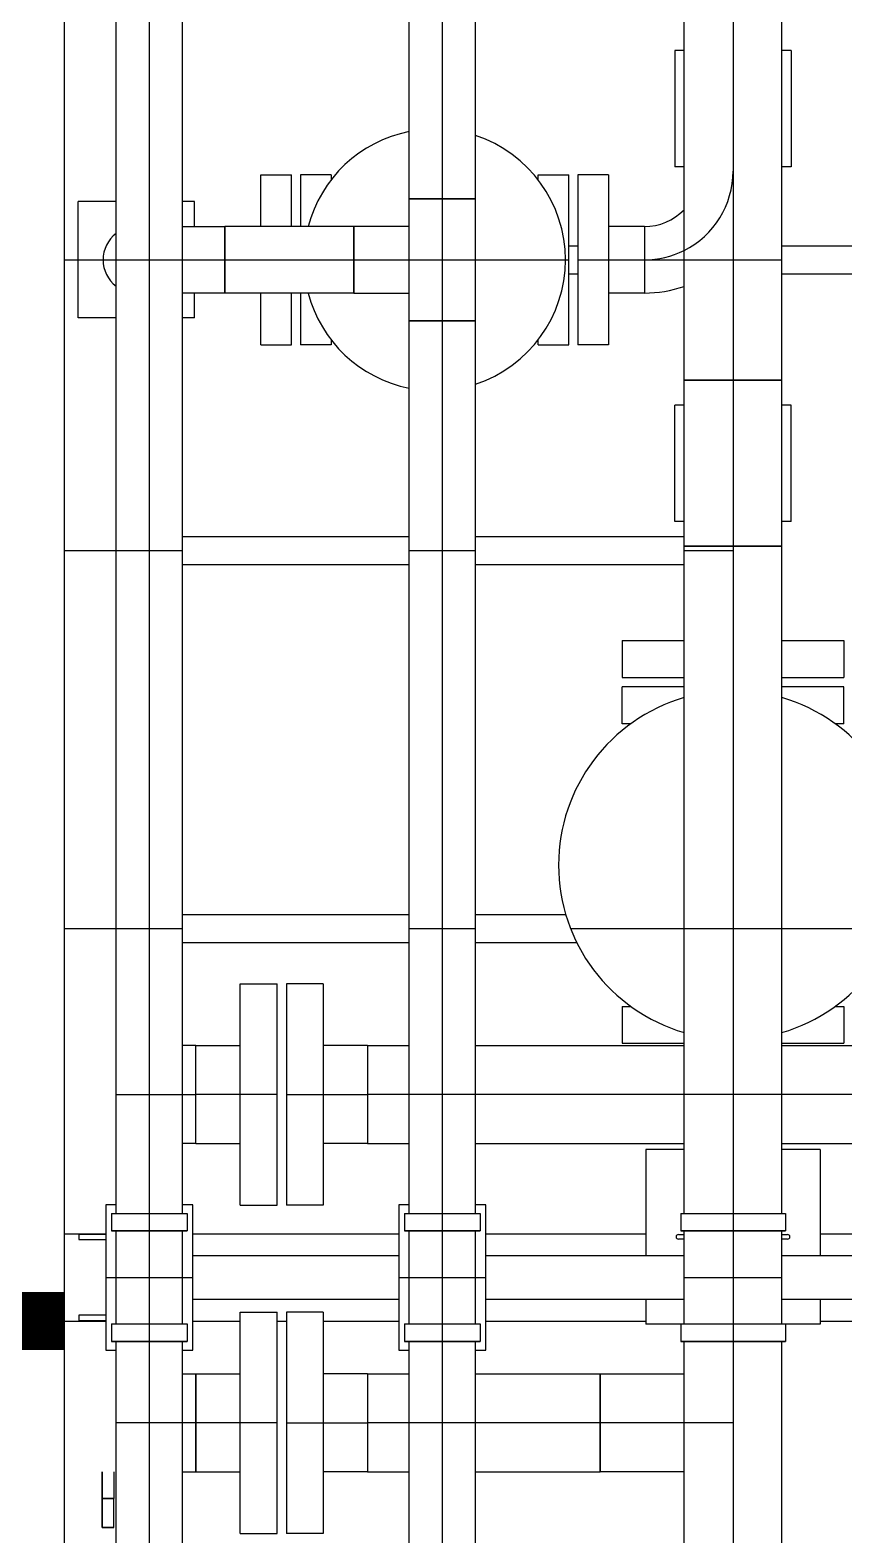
# Model space of a CAD drawing. Header units: inches. Extents: x 517790 to 538444, y 301815 to 302461.
# Drawn here: x 517877.428 to 517878.875, y 302328.927 to 302331.601 of the extents above; entities that cross this region are included whole.
import ezdxf

# ---------------------------------------------------------------- set-up
doc = ezdxf.new("R2010")
doc.units = ezdxf.units.IN
doc.header["$MEASUREMENT"] = 0
doc.layers.add('电气-接地设计-接地线', color=3, linetype='接地线')
doc.layers.add('硅胶总平面底图 工艺装置区', color=253, linetype='Continuous')
doc.styles.add('EESLTYPE', font='TXT.shx')
doc.linetypes.add('接地线', pattern='A,500,["/",EESLTYPE,S=200,R=0,X=0,Y=-100],-200,60,-200', length=960)

msp = doc.modelspace()

# ---------------------------------------------------------------- linework, layer by layer
at = {"layer": '电气-接地设计-接地线', "color": 1, "linetype": '接地线', "ltscale": 0.005, "const_width": 0.1033}
msp.add_lwpolyline([(517875.4226, 302329.3067), (517877.4893, 302329.3067)], dxfattribs=at)
at = {"layer": '硅胶总平面底图 工艺装置区', "color": 253, "linetype": 'Continuous', "lineweight": -3}
for p, q in [((517878.1019, 302331.3007), (517878.1019, 302332.3188)), ((517878.1609, 302332.3188), (517878.1609, 302331.3007)), ((517878.22, 302331.3007), (517878.22, 302332.3188)), ((517878.5906, 302330.9784), (517878.5906, 302332.3188)), ((517878.6776, 302332.3188), (517878.6776, 302330.9784)), ((517878.7645, 302330.9784), (517878.7645, 302332.3188)), ((517877.4893, 302329.7961), (517877.4893, 302332.0723)), ((517877.581, 302329.4979), (517877.581, 302331.7067)), ((517877.6401, 302331.7067), (517877.6401, 302329.4979)), ((517877.6991, 302329.4979), (517877.6991, 302331.7067)), ((517878.5906, 302331.5645), (517878.5743, 302331.5645)), ((517878.5743, 302331.5645), (517878.5743, 302331.3578)), ((517878.7809, 302331.5645), (517878.7645, 302331.5645)), ((517878.7809, 302331.5645), (517878.7809, 302331.3578)), ((517878.5906, 302331.3578), (517878.5743, 302331.3578)), ((517878.7809, 302331.3578), (517878.7645, 302331.3578)), ((517877.8384, 302331.2516), (517877.8384, 302331.3434)), ((517877.8384, 302331.3434), (517877.8926, 302331.3434)), ((517877.8926, 302331.2516), (517877.8926, 302331.3434)), ((517877.9091, 302331.3434), (517877.9091, 302331.2516)), ((517877.9632, 302331.3434), (517877.9091, 302331.3434)), ((517877.9632, 302331.3434), (517877.9632, 302331.3346)), ((517878.3313, 302331.3346), (517878.3313, 302331.3434)), ((517878.3313, 302331.3434), (517878.3855, 302331.3434)), ((517878.3855, 302331.1925), (517878.3855, 302331.3434)), ((517878.402, 302331.3434), (517878.402, 302331.1925)), ((517878.4561, 302331.3434), (517878.402, 302331.3434)), ((517878.4561, 302331.3434), (517878.4561, 302331.1925)), ((517878.22, 302331.3007), (517878.1019, 302331.3007)), ((517878.1019, 302331.0844), (517878.1019, 302331.3007)), ((517878.1019, 302331.3007), (517878.22, 302331.3007)), ((517878.1609, 302331.3007), (517878.1609, 302331.3007)), ((517878.1609, 302331.3007), (517878.1609, 302331.0844)), ((517878.22, 302331.0844), (517878.22, 302331.3007)), ((517877.581, 302331.2959), (517877.5137, 302331.2959)), ((517877.5137, 302331.0892), (517877.5137, 302331.2959)), ((517877.7203, 302331.2959), (517877.6991, 302331.2959)), ((517877.7203, 302331.2516), (517877.7203, 302331.2959)), ((517877.6991, 302331.2516), (517877.7745, 302331.2516)), ((517877.7745, 302331.1335), (517877.7745, 302331.2516)), ((517878.0034, 302331.2516), (517877.7745, 302331.2516)), ((517877.7745, 302331.2516), (517877.7745, 302331.1335)), ((517878.0034, 302331.1335), (517878.0034, 302331.2516)), ((517878.0034, 302331.2516), (517878.0034, 302331.1925)), ((517878.1019, 302331.2516), (517878.0034, 302331.2516)), ((517878.5201, 302331.2516), (517878.4561, 302331.2516)), ((517878.5201, 302331.2516), (517878.5201, 302331.1925)), ((517878.5201, 302331.2516), (517878.5201, 302331.1335)), ((517878.3855, 302331.2173), (517878.402, 302331.2173)), ((517878.7645, 302331.2173), (517878.9187, 302331.2173)), ((517877.4893, 302331.1925), (517877.617, 302331.1925)), ((517877.617, 302331.1925), (517877.6991, 302331.1925)), ((517877.6991, 302331.1925), (517877.7745, 302331.1925)), ((517877.7745, 302331.1925), (517877.7744, 302331.1925)), ((517877.7745, 302331.1925), (517878.0034, 302331.1925)), ((517877.7745, 302331.1925), (517877.7745, 302331.1925)), ((517878.0035, 302331.1925), (517878.0034, 302331.1925)), ((517878.0034, 302331.1925), (517878.1019, 302331.1925)), ((517878.0034, 302331.1925), (517878.0034, 302331.1335)), ((517878.0035, 302331.1925), (517878.0035, 302331.1925)), ((517878.1019, 302331.1925), (517878.1609, 302331.1925)), ((517878.1609, 302331.1925), (517878.3855, 302331.1925)), ((517878.3855, 302331.0416), (517878.3855, 302331.1925)), ((517878.402, 302331.1925), (517878.5201, 302331.1925)), ((517878.402, 302331.1925), (517878.402, 302331.0416)), ((517878.4561, 302331.1925), (517878.4561, 302331.0416)), ((517878.5201, 302331.1925), (517878.5201, 302331.1335)), ((517878.5201, 302331.1925), (517878.5201, 302331.1925)), ((517878.5201, 302331.1925), (517878.5201, 302331.1925)), ((517878.5201, 302331.1925), (517878.6776, 302331.1925)), ((517878.6776, 302331.1925), (517878.7645, 302331.1925)), ((517878.3855, 302331.1677), (517878.402, 302331.1677)), ((517878.7645, 302331.1677), (517878.9122, 302331.1677)), ((517877.7745, 302331.1335), (517877.6991, 302331.1335)), ((517877.7203, 302331.0892), (517877.7203, 302331.1335)), ((517878.0034, 302331.1335), (517877.7745, 302331.1335)), ((517877.8384, 302331.0416), (517877.8384, 302331.1335)), ((517877.8926, 302331.0416), (517877.8926, 302331.1335)), ((517877.9091, 302331.1335), (517877.9091, 302331.0416)), ((517878.0034, 302331.1335), (517878.1019, 302331.1335)), ((517878.5201, 302331.1335), (517878.4561, 302331.1335)), ((517877.581, 302331.0892), (517877.5137, 302331.0892)), ((517877.7203, 302331.0892), (517877.6991, 302331.0892)), ((517878.22, 302331.0844), (517878.1019, 302331.0844)), ((517878.1019, 302331.0844), (517878.22, 302331.0844)), ((517878.1019, 302329.4979), (517878.1019, 302331.0844)), ((517878.1609, 302331.0844), (517878.1609, 302331.0844)), ((517878.1609, 302331.0844), (517878.1609, 302331.0844)), ((517878.1609, 302331.0844), (517878.1609, 302329.4979)), ((517878.22, 302329.4979), (517878.22, 302331.0844)), ((517877.8384, 302331.0416), (517877.8926, 302331.0416)), ((517877.9632, 302331.0416), (517877.9091, 302331.0416)), ((517877.9632, 302331.0505), (517877.9632, 302331.0416)), ((517878.3313, 302331.0416), (517878.3313, 302331.0505)), ((517878.3313, 302331.0416), (517878.3855, 302331.0416)), ((517878.4561, 302331.0416), (517878.402, 302331.0416)), ((517878.5906, 302330.9784), (517878.7645, 302330.9784)), ((517878.7645, 302330.9784), (517878.5906, 302330.9784)), ((517878.5906, 302330.6834), (517878.5906, 302330.9784)), ((517878.6388, 302330.9784), (517878.6388, 302330.9784)), ((517878.6776, 302330.9784), (517878.6776, 302330.9784)), ((517878.6776, 302330.9784), (517878.6776, 302330.6834)), ((517878.7163, 302330.9784), (517878.7163, 302330.9784)), ((517878.7645, 302330.6834), (517878.7645, 302330.9784)), ((517878.5743, 302330.7275), (517878.5743, 302330.9342)), ((517878.5906, 302330.9342), (517878.5743, 302330.9342)), ((517878.7809, 302330.9342), (517878.7645, 302330.9342)), ((517878.7809, 302330.7275), (517878.7809, 302330.9342)), ((517878.5906, 302330.7275), (517878.5743, 302330.7275)), ((517878.7809, 302330.7275), (517878.7645, 302330.7275)), ((517877.6991, 302330.7007), (517878.1019, 302330.7007)), ((517878.22, 302330.7007), (517878.5906, 302330.7007)), ((517878.7645, 302330.6834), (517878.5906, 302330.6834)), ((517878.5906, 302330.6834), (517878.7645, 302330.6834)), ((517878.5906, 302329.4979), (517878.5906, 302330.6834)), ((517878.6776, 302330.6834), (517878.6776, 302330.6834)), ((517878.6776, 302330.6834), (517878.6776, 302330.6834)), ((517878.6776, 302330.6834), (517878.6776, 302329.4979)), ((517878.7645, 302329.4979), (517878.7645, 302330.6834)), ((517877.4893, 302330.6759), (517877.6991, 302330.6759)), ((517878.1019, 302330.6759), (517878.22, 302330.6759)), ((517878.5906, 302330.6759), (517878.6776, 302330.6759)), ((517877.6991, 302330.6511), (517878.1019, 302330.6511)), ((517878.22, 302330.6511), (517878.5906, 302330.6511)), ((517878.4807, 302330.5159), (517878.5906, 302330.5159)), ((517878.4807, 302330.5159), (517878.4807, 302330.4503)), ((517878.7645, 302330.5159), (517878.8744, 302330.5159)), ((517878.8744, 302330.5159), (517878.8744, 302330.4503)), ((517878.4807, 302330.4503), (517878.5906, 302330.4503)), ((517878.7645, 302330.4503), (517878.8744, 302330.4503)), ((517878.5906, 302330.4338), (517878.4807, 302330.4338)), ((517878.4807, 302330.3682), (517878.4807, 302330.4338)), ((517878.8744, 302330.4338), (517878.7645, 302330.4338)), ((517878.8744, 302330.3682), (517878.8744, 302330.4338)), ((517878.4958, 302330.3682), (517878.4807, 302330.3682)), ((517878.8744, 302330.3682), (517878.8594, 302330.3682)), ((517877.6991, 302330.029), (517878.1019, 302330.029)), ((517878.22, 302330.029), (517878.3804, 302330.029)), ((517877.4893, 302330.0042), (517877.6991, 302330.0042)), ((517878.1019, 302330.0042), (517878.22, 302330.0042)), ((517878.3889, 302330.0042), (517878.6776, 302330.0042)), ((517878.6776, 302330.0042), (517878.9663, 302330.0042)), ((517877.6991, 302329.9794), (517878.1019, 302329.9794)), ((517878.22, 302329.9794), (517878.3998, 302329.9794)), ((517877.8015, 302329.7092), (517877.8015, 302329.906)), ((517877.8015, 302329.906), (517877.8672, 302329.906)), ((517877.8672, 302329.7092), (517877.8672, 302329.906)), ((517877.8837, 302329.906), (517877.8837, 302329.7092)), ((517877.9493, 302329.906), (517877.8837, 302329.906)), ((517877.9493, 302329.906), (517877.9493, 302329.7092)), ((517878.4807, 302329.8659), (517878.4958, 302329.8659)), ((517878.4807, 302329.8659), (517878.4807, 302329.8003)), ((517878.8594, 302329.8659), (517878.8744, 302329.8659)), ((517878.8744, 302329.8659), (517878.8744, 302329.8003)), ((517878.4807, 302329.8003), (517878.5906, 302329.8003)), ((517878.7645, 302329.8003), (517878.8744, 302329.8003)), ((517877.4893, 302329.6223), (517877.4893, 302329.7961)), ((517877.7228, 302329.7961), (517877.6991, 302329.7961)), ((517877.7228, 302329.7092), (517877.7228, 302329.7961)), ((517877.7228, 302329.7961), (517877.8015, 302329.7961)), ((517877.7228, 302329.6223), (517877.7228, 302329.7961)), ((517878.028, 302329.7961), (517877.9493, 302329.7961)), ((517878.028, 302329.7961), (517878.028, 302329.7092)), ((517878.028, 302329.7961), (517878.028, 302329.6223)), ((517878.028, 302329.7961), (517878.1019, 302329.7961)), ((517878.22, 302329.7961), (517878.5906, 302329.7961)), ((517878.7645, 302329.7961), (517878.958, 302329.7961)), ((517877.581, 302329.7092), (517877.6991, 302329.7092)), ((517877.6991, 302329.7092), (517877.7228, 302329.7092)), ((517877.8672, 302329.7092), (517877.7228, 302329.7092)), ((517877.7228, 302329.6223), (517877.7228, 302329.7092)), ((517877.8015, 302329.5124), (517877.8015, 302329.7092)), ((517877.8672, 302329.5124), (517877.8672, 302329.7092)), ((517877.8837, 302329.7092), (517878.028, 302329.7092)), ((517877.8837, 302329.7092), (517877.8837, 302329.5124)), ((517877.9493, 302329.7092), (517877.9493, 302329.5124)), ((517878.028, 302329.7092), (517878.028, 302329.6223)), ((517878.1019, 302329.7092), (517878.028, 302329.7092)), ((517878.22, 302329.7092), (517878.1019, 302329.7092)), ((517878.5906, 302329.7092), (517878.22, 302329.7092)), ((517878.7645, 302329.7092), (517878.5906, 302329.7092)), ((517878.958, 302329.7092), (517878.7645, 302329.7092)), ((517877.4893, 302329.2128), (517877.4893, 302329.6223)), ((517877.7228, 302329.6223), (517877.6991, 302329.6223)), ((517877.7228, 302329.6223), (517877.8015, 302329.6223)), ((517878.028, 302329.6223), (517877.9493, 302329.6223)), ((517878.028, 302329.6223), (517878.1019, 302329.6223)), ((517878.22, 302329.6223), (517878.5906, 302329.6223)), ((517878.7645, 302329.6223), (517878.958, 302329.6223)), ((517878.5226, 302329.6114), (517878.5226, 302329.423)), ((517878.5906, 302329.6114), (517878.5226, 302329.6114)), ((517878.8326, 302329.6114), (517878.7645, 302329.6114)), ((517878.8326, 302329.6114), (517878.8326, 302329.423)), ((517877.581, 302329.5134), (517877.5626, 302329.5134)), ((517877.581, 302329.5134), (517877.5626, 302329.5134)), ((517877.5626, 302329.5134), (517877.5626, 302329.2551)), ((517877.5626, 302329.5134), (517877.5626, 302329.2551)), ((517877.7176, 302329.5134), (517877.6991, 302329.5134)), ((517877.7176, 302329.5134), (517877.6991, 302329.5134)), ((517877.7176, 302329.2551), (517877.7176, 302329.5134)), ((517877.7176, 302329.2551), (517877.7176, 302329.5134)), ((517877.8015, 302329.5124), (517877.8672, 302329.5124)), ((517877.9493, 302329.5124), (517877.8837, 302329.5124)), ((517878.0834, 302329.5134), (517878.0834, 302329.2551)), ((517878.0834, 302329.5134), (517878.0834, 302329.2551)), ((517878.1019, 302329.5134), (517878.0834, 302329.5134)), ((517878.1019, 302329.5134), (517878.0834, 302329.5134)), ((517878.2384, 302329.5134), (517878.22, 302329.5134)), ((517878.2384, 302329.5134), (517878.22, 302329.5134)), ((517878.2384, 302329.2551), (517878.2384, 302329.5134)), ((517878.2384, 302329.2551), (517878.2384, 302329.5134)), ((517877.5729, 302329.4979), (517877.6401, 302329.4979)), ((517877.5729, 302329.4979), (517877.6401, 302329.4979)), ((517877.5729, 302329.4979), (517877.5729, 302329.4669)), ((517877.6401, 302329.4979), (517877.6401, 302329.4669)), ((517877.6401, 302329.4979), (517877.7073, 302329.4979)), ((517877.6401, 302329.4979), (517877.7073, 302329.4979)), ((517877.7073, 302329.4979), (517877.7073, 302329.4669)), ((517878.0938, 302329.4979), (517878.1609, 302329.4979)), ((517878.0938, 302329.4979), (517878.1609, 302329.4979)), ((517878.0938, 302329.4979), (517878.0938, 302329.4669)), ((517878.1609, 302329.4979), (517878.1609, 302329.4669)), ((517878.1609, 302329.4979), (517878.2281, 302329.4979)), ((517878.1609, 302329.4979), (517878.2281, 302329.4979)), ((517878.2281, 302329.4979), (517878.2281, 302329.4669)), ((517878.5846, 302329.4979), (517878.6776, 302329.4979)), ((517878.5846, 302329.4979), (517878.6776, 302329.4979)), ((517878.5846, 302329.4979), (517878.5846, 302329.4669)), ((517878.6776, 302329.4979), (517878.7706, 302329.4979)), ((517878.6776, 302329.4979), (517878.7706, 302329.4979)), ((517878.6776, 302329.4979), (517878.6776, 302329.4669)), ((517878.7706, 302329.4979), (517878.7706, 302329.4669)), ((517877.4893, 302329.3067), (517877.4893, 302329.4617)), ((517877.4893, 302329.4617), (517877.5626, 302329.4617)), ((517877.5151, 302329.4607), (517877.5151, 302329.4514)), ((517877.5626, 302329.4607), (517877.5151, 302329.4607)), ((517877.6401, 302329.4669), (517877.5729, 302329.4669)), ((517877.5729, 302329.4669), (517877.6401, 302329.4669)), ((517877.581, 302329.3016), (517877.581, 302329.4669)), ((517877.6401, 302329.4669), (517877.6401, 302329.3016)), ((517877.7073, 302329.4669), (517877.6401, 302329.4669)), ((517877.6401, 302329.4669), (517877.7073, 302329.4669)), ((517877.6991, 302329.3016), (517877.6991, 302329.4669)), ((517877.7176, 302329.4617), (517878.0834, 302329.4617)), ((517878.1609, 302329.4669), (517878.0938, 302329.4669)), ((517878.0938, 302329.4669), (517878.1609, 302329.4669)), ((517878.1019, 302329.3016), (517878.1019, 302329.4669)), ((517878.1609, 302329.4669), (517878.1609, 302329.3016)), ((517878.2281, 302329.4669), (517878.1609, 302329.4669)), ((517878.1609, 302329.4669), (517878.2281, 302329.4669)), ((517878.22, 302329.3016), (517878.22, 302329.4669)), ((517878.2384, 302329.4617), (517878.5226, 302329.4617)), ((517878.5805, 302329.4606), (517878.5906, 302329.4606)), ((517878.5906, 302329.4523), (517878.5805, 302329.4523)), ((517878.6776, 302329.4669), (517878.5846, 302329.4669)), ((517878.5846, 302329.4669), (517878.6776, 302329.4669)), ((517878.5906, 302329.3016), (517878.5906, 302329.4669)), ((517878.7706, 302329.4669), (517878.6776, 302329.4669)), ((517878.6776, 302329.4669), (517878.7706, 302329.4669)), ((517878.6776, 302329.4669), (517878.6776, 302329.3016)), ((517878.7645, 302329.3016), (517878.7645, 302329.4669)), ((517878.7645, 302329.4606), (517878.7747, 302329.4606)), ((517878.7747, 302329.4523), (517878.7645, 302329.4523)), ((517878.8326, 302329.4617), (517878.9187, 302329.4617)), ((517877.5151, 302329.4514), (517877.5626, 302329.4514)), ((517877.7176, 302329.423), (517878.0834, 302329.423)), ((517878.2384, 302329.423), (517878.5906, 302329.423)), ((517878.7645, 302329.423), (517879.1073, 302329.423)), ((517877.5626, 302329.3842), (517877.581, 302329.3842)), ((517877.581, 302329.3842), (517877.6991, 302329.3842)), ((517877.6991, 302329.3842), (517877.7176, 302329.3842)), ((517878.0834, 302329.3842), (517878.1019, 302329.3842)), ((517878.1019, 302329.3842), (517878.22, 302329.3842)), ((517878.22, 302329.3842), (517878.2384, 302329.3842)), ((517878.5906, 302329.3842), (517878.7645, 302329.3842)), ((517877.7176, 302329.3455), (517878.0834, 302329.3455)), ((517878.2384, 302329.3455), (517878.5906, 302329.3455)), ((517878.5226, 302329.3455), (517878.5226, 302329.3014)), ((517878.7645, 302329.3455), (517879.1073, 302329.3455)), ((517878.8326, 302329.3455), (517878.8326, 302329.3014)), ((517877.8015, 302329.1259), (517877.8015, 302329.3227)), ((517877.8015, 302329.3227), (517877.8672, 302329.3227)), ((517877.8672, 302329.1259), (517877.8672, 302329.3227)), ((517877.8837, 302329.3227), (517877.8837, 302329.1259)), ((517877.9493, 302329.3227), (517877.8837, 302329.3227)), ((517877.9493, 302329.3227), (517877.9493, 302329.1259)), ((517877.4893, 302329.3067), (517877.5626, 302329.3067)), ((517877.5626, 302329.3171), (517877.5151, 302329.3171)), ((517877.5151, 302329.3171), (517877.5151, 302329.3078)), ((517877.5151, 302329.3078), (517877.5626, 302329.3078)), ((517877.5729, 302329.3016), (517877.6401, 302329.3016)), ((517877.5729, 302329.3016), (517877.6401, 302329.3016)), ((517877.5729, 302329.3016), (517877.5729, 302329.2706)), ((517877.6401, 302329.3016), (517877.6401, 302329.2706)), ((517877.6401, 302329.3016), (517877.7073, 302329.3016)), ((517877.6401, 302329.3016), (517877.7073, 302329.3016)), ((517877.7073, 302329.3016), (517877.7073, 302329.2706)), ((517877.7176, 302329.3067), (517877.8015, 302329.3067)), ((517877.8672, 302329.3067), (517877.8837, 302329.3067)), ((517877.9493, 302329.3067), (517878.0834, 302329.3067)), ((517878.0938, 302329.3016), (517878.1609, 302329.3016)), ((517878.0938, 302329.3016), (517878.1609, 302329.3016)), ((517878.0938, 302329.3016), (517878.0938, 302329.2706)), ((517878.1609, 302329.3016), (517878.1609, 302329.2706)), ((517878.1609, 302329.3016), (517878.2281, 302329.3016)), ((517878.1609, 302329.3016), (517878.2281, 302329.3016)), ((517878.2281, 302329.3016), (517878.2281, 302329.2706)), ((517878.2384, 302329.3067), (517878.5226, 302329.3067)), ((517878.5846, 302329.3014), (517878.5226, 302329.3014)), ((517878.5846, 302329.3016), (517878.6776, 302329.3016)), ((517878.5846, 302329.3016), (517878.6776, 302329.3016)), ((517878.5846, 302329.3016), (517878.5846, 302329.2706)), ((517878.6776, 302329.3016), (517878.7706, 302329.3016)), ((517878.6776, 302329.3016), (517878.7706, 302329.3016)), ((517878.6776, 302329.3016), (517878.6776, 302329.2706)), ((517878.7706, 302329.3016), (517878.7706, 302329.2706)), ((517878.8326, 302329.3014), (517878.7706, 302329.3014)), ((517878.8326, 302329.3067), (517878.9187, 302329.3067)), ((517877.6401, 302329.2706), (517877.5729, 302329.2706)), ((517877.5729, 302329.2706), (517877.6401, 302329.2706)), ((517877.581, 302328.769), (517877.581, 302329.2706)), ((517877.6401, 302329.2706), (517877.6401, 302328.769)), ((517877.7073, 302329.2706), (517877.6401, 302329.2706)), ((517877.6401, 302329.2706), (517877.7073, 302329.2706)), ((517877.6991, 302328.769), (517877.6991, 302329.2706)), ((517878.1609, 302329.2706), (517878.0938, 302329.2706)), ((517878.0938, 302329.2706), (517878.1609, 302329.2706)), ((517878.1019, 302328.0974), (517878.1019, 302329.2706)), ((517878.1609, 302329.2706), (517878.1609, 302328.0974)), ((517878.2281, 302329.2706), (517878.1609, 302329.2706)), ((517878.1609, 302329.2706), (517878.2281, 302329.2706)), ((517878.22, 302328.0974), (517878.22, 302329.2706)), ((517878.6776, 302329.2706), (517878.5846, 302329.2706)), ((517878.5846, 302329.2706), (517878.6776, 302329.2706)), ((517878.5906, 302327.8638), (517878.5906, 302329.2706)), ((517878.7706, 302329.2706), (517878.6776, 302329.2706)), ((517878.6776, 302329.2706), (517878.7706, 302329.2706)), ((517878.6776, 302329.2706), (517878.6776, 302327.8638)), ((517878.7645, 302327.8638), (517878.7645, 302329.2706)), ((517877.5626, 302329.2551), (517877.581, 302329.2551)), ((517877.5626, 302329.2551), (517877.581, 302329.2551)), ((517877.6991, 302329.2551), (517877.7176, 302329.2551)), ((517877.6991, 302329.2551), (517877.7176, 302329.2551)), ((517878.0834, 302329.2551), (517878.1019, 302329.2551)), ((517878.0834, 302329.2551), (517878.1019, 302329.2551)), ((517878.22, 302329.2551), (517878.2384, 302329.2551)), ((517878.22, 302329.2551), (517878.2384, 302329.2551)), ((517877.4893, 302329.0389), (517877.4893, 302329.2128)), ((517877.6991, 302329.2128), (517877.7228, 302329.2128)), ((517877.7228, 302329.2128), (517877.7228, 302329.0389)), ((517877.7228, 302329.1259), (517877.7228, 302329.2128)), ((517877.7228, 302329.2128), (517877.8015, 302329.2128)), ((517878.028, 302329.2128), (517877.9493, 302329.2128)), ((517878.028, 302329.2128), (517878.028, 302329.1259)), ((517878.028, 302329.2128), (517878.028, 302329.0389)), ((517878.028, 302329.2128), (517878.1019, 302329.2128)), ((517878.22, 302329.2128), (517878.4414, 302329.2128)), ((517878.4414, 302329.0389), (517878.4414, 302329.2128)), ((517878.4414, 302329.2128), (517878.5906, 302329.2128)), ((517878.4414, 302329.2128), (517878.4414, 302329.0389)), ((517877.6991, 302329.1259), (517877.581, 302329.1259)), ((517877.7228, 302329.1259), (517877.6991, 302329.1259)), ((517877.8672, 302329.1259), (517877.7228, 302329.1259)), ((517877.7228, 302329.0389), (517877.7228, 302329.1259)), ((517877.8015, 302328.929), (517877.8015, 302329.1259)), ((517877.8672, 302328.929), (517877.8672, 302329.1259)), ((517877.8837, 302329.1259), (517878.028, 302329.1259)), ((517877.8837, 302329.1259), (517877.8837, 302328.929)), ((517877.9493, 302329.1259), (517877.9493, 302328.929)), ((517878.028, 302329.1259), (517878.028, 302329.0389)), ((517878.1019, 302329.1259), (517878.028, 302329.1259)), ((517878.22, 302329.1259), (517878.1019, 302329.1259)), ((517878.4414, 302329.1259), (517878.22, 302329.1259)), ((517878.4414, 302329.1259), (517878.4414, 302329.1259)), ((517878.4414, 302329.1259), (517878.4414, 302329.1259)), ((517878.5906, 302329.1259), (517878.4414, 302329.1259)), ((517878.6776, 302329.1259), (517878.5906, 302329.1259)), ((517877.4893, 302326.5928), (517877.4893, 302329.0389)), ((517877.5564, 302328.9916), (517877.5564, 302329.0389)), ((517877.5564, 302329.0389), (517877.5564, 302328.9916)), ((517877.5771, 302329.0389), (517877.5771, 302328.9916)), ((517877.5771, 302329.0389), (517877.5771, 302328.9916)), ((517877.6991, 302329.0389), (517877.7228, 302329.0389)), ((517877.7228, 302329.0389), (517877.8015, 302329.0389)), ((517878.028, 302329.0389), (517877.9493, 302329.0389)), ((517878.028, 302329.0389), (517878.1019, 302329.0389)), ((517878.22, 302329.0389), (517878.4414, 302329.0389)), ((517878.5906, 302329.0389), (517878.4414, 302329.0389)), ((517877.5771, 302328.9916), (517877.5564, 302328.9916)), ((517877.5564, 302328.9916), (517877.5771, 302328.9916)), ((517877.5564, 302328.9916), (517877.5564, 302328.9399)), ((517877.5564, 302328.9399), (517877.5564, 302328.9916)), ((517877.5771, 302328.9916), (517877.5564, 302328.9916)), ((517877.5771, 302328.9399), (517877.5771, 302328.9916)), ((517877.5771, 302328.9399), (517877.5771, 302328.9916)), ((517877.5564, 302328.9399), (517877.5771, 302328.9399)), ((517877.5771, 302328.9399), (517877.5564, 302328.9399)), ((517877.8015, 302328.929), (517877.8672, 302328.929)), ((517877.9493, 302328.929), (517877.8837, 302328.929))]:
    msp.add_line(p, q, dxfattribs=at)
for centre, radius, start, end in [((517878.1473, 302331.1925), 0.2325, 101.2642, 165.2857), ((517878.1473, 302331.1925), 0.2325, 0, 71.78), ((517878.5201, 302331.35), 0.1575, 296.6101, 0), ((517878.5201, 302331.35), 0.0984, 270, 315.78), ((517877.617, 302331.1925), 0.0591, 127.5092, 232.4908), ((517877.617, 302331.1925), 0.0591, 127.5092, 232.4908), ((517878.1473, 302331.1925), 0.2325, 288.22, 0), ((517878.5201, 302331.35), 0.1575, 270, 296.6101), ((517878.5201, 302331.35), 0.2165, 270, 289.0115), ((517878.1473, 302331.1925), 0.2325, 194.7143, 258.7358), ((517878.6776, 302330.117), 0.31, 106.2876, 253.7124), ((517878.6776, 302330.117), 0.31, 286.2876, 73.7124), ((517878.5805, 302329.4564), 0.00413, 90, 270), ((517878.7747, 302329.4564), 0.00413, 270, 90)]:
    msp.add_arc(centre, radius, start, end, dxfattribs=at)

doc.saveas('drawing.dxf')
